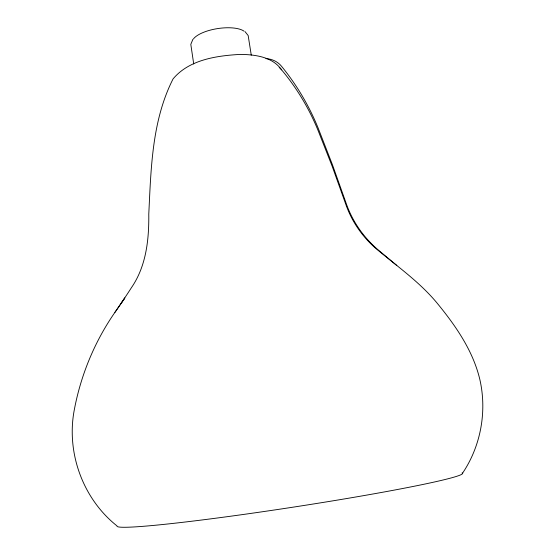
<?xml version="1.0" encoding="UTF-8"?>
<svg xmlns="http://www.w3.org/2000/svg" width="555" height="555" viewBox="0 0 555 555"><rect width="100%" height="100%" fill="white"/><g stroke="black" fill="none" stroke-linecap="round" stroke-linejoin="round"><path stroke-width="0.83" d="M462.613 473.089C480.873 445.942 487.13 411.31 479.832 379.447C473.179 351.391 456.522 326.985 438.582 304.917C421.287 283.321 398.587 267.392 377.504 249.854A109.918 105.554 -7.8 0 1 345.571 203.657L332.209 166.354L317.897 130.009A249.577 236.208 -55.9 0 0 281.614 69.881C272.547 56.742 254.932 54.55 240.239 54.404C216.665 55.708 189.144 59.635 173.077 78.893C151.897 120.615 151.029 168.373 148.782 214.077C149.059 239.489 146.27 266.046 131.493 287.58C126.117 295.933 120.595 304.189 114.934 312.347C94.787 341.387 80.954 374.715 74.377 409.43C65.955 452.242 82.757 498.82 117.043 525.939A174.853 7.853 -8.7 0 0 290.709 507.527A174.853 7.853 -8.7 0 0 462.613 473.089L462.017 473.013M114.934 312.347L124.833 297.945L120.567 304.126M192.897 39.308L190.809 44.358L193.723 64.019M396.783 265.463L377.677 249.479A108.62 104.291 17.1 0 1 345.869 202.513L332.466 164.821L318.112 127.983A260.878 251.477 -32.2 0 0 281.593 66.343A21.028 20.126 -5.1 0 0 265.907 58.65M245.005 31.586L248.168 35.541L251.269 55.174M279.165 67.439A21.062 19.945 -31.7 0 1 281.621 69.881M193.452 38.912A27.417 10.226 -8.7 0 1 217.699 28.576A27.417 10.226 -8.7 0 1 243.992 31.142"/></g></svg>
